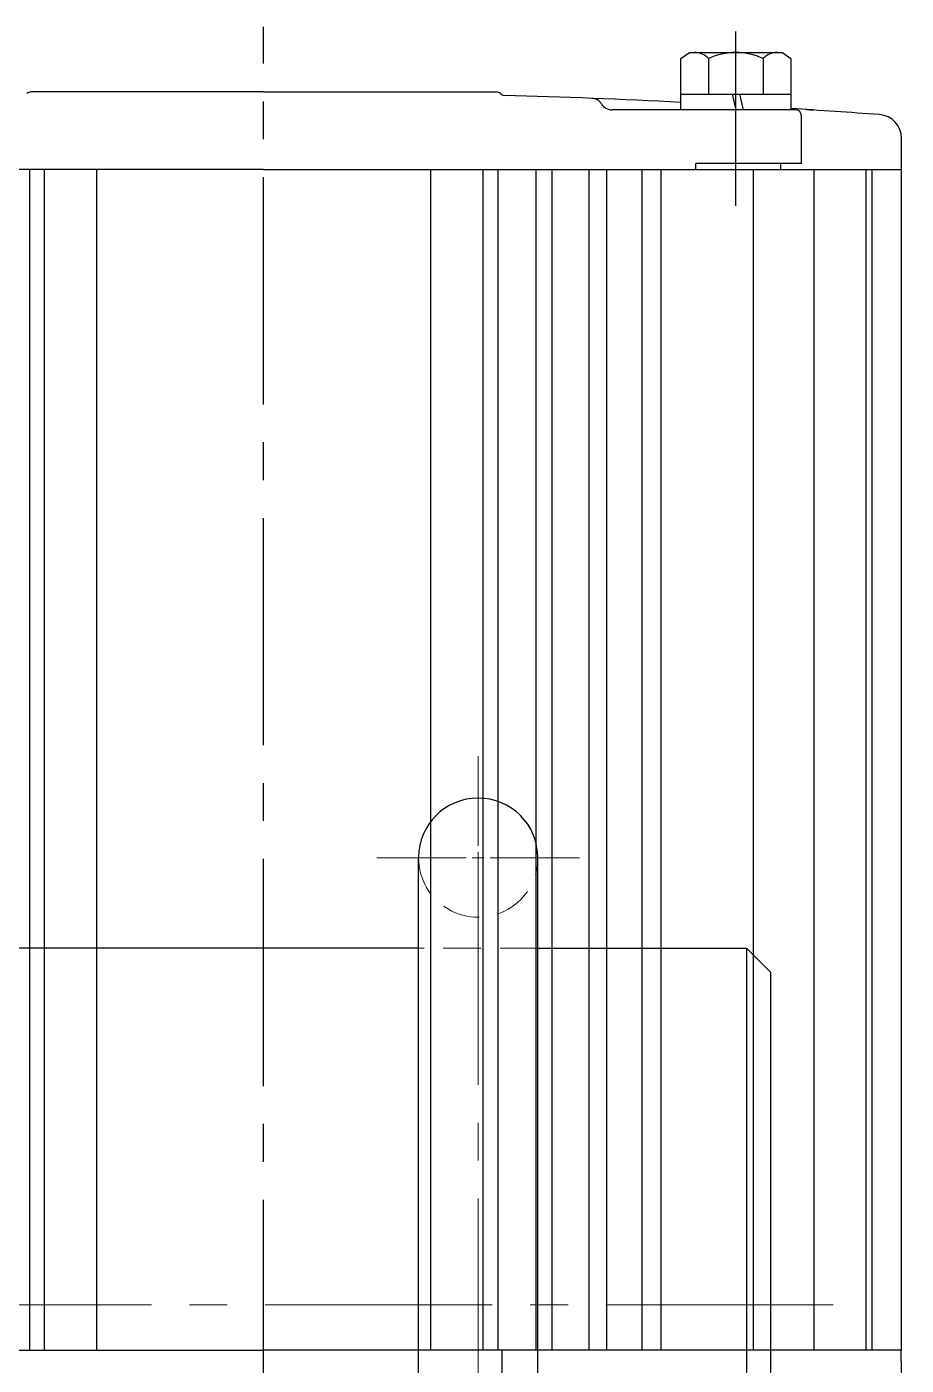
# Model space of a CAD drawing. Header units: millimetres. Extents: x 0 to 51411, y 0 to 16902.
# Drawn here: x 5781.6 to 5855.4, y 12132.4 to 12244.6 of the extents above; entities that cross this region are included whole.
import ezdxf

# ---------------------------------------------------------------- set-up
doc = ezdxf.new("R2010")
doc.units = ezdxf.units.MM
doc.linetypes.add('CENTER2', pattern=[28.575, 19.05, -3.175, 3.175, -3.175])
doc.linetypes.add('HIDDEN2', pattern=[4.7625, 3.175, -1.5875])
for name, color, linetype, lineweight in [('01_外形線', 7, 'Continuous', 25), ('03_かくれ線', 6, 'HIDDEN2', 13), ('04_中心線', 1, 'CENTER2', 9)]:
    doc.layers.add(name, color=color, linetype=linetype, lineweight=lineweight)

# ---------------------------------------------------------------- blocks, each defined once
blk = doc.blocks.new('*U843')
at = {"layer": '04_中心線', "color": 0, "linetype": 'CENTER2', "transparency": 16777216}
for p, q in [((0, 1), (0, 8.5)), ((-8.5, 0), (-1, 0)), ((1, 0), (8.5, 0)), ((0, -8.5), (0, -1))]:
    blk.add_line(p, q, dxfattribs=at)
at = {"layer": '04_中心線', "color": 0, "linetype": 'Continuous', "transparency": 16777216}
for p, q in [((-0.5, 0), (0.5, 0)), ((0, -0.5), (0, 0.5))]:
    blk.add_line(p, q, dxfattribs=at)
blk = doc.blocks.new('GM-SHYF-RH 0.1kW、1／144、200V、60Hza_1_1')
at = {"color": 0}
for p, q in [((-215, 40.5), (-217.6, 40.5)), ((-116, 40.5), (-215, 40.5)), ((-215, -13), (-215, 40.5)), ((-90.95, 40.88), (-116, 40.45)), ((-116, 40.5), (-116, -13)), ((-215, 38), (-116, 38)), ((-215, 37.5), (-116, 37.5)), ((-215, 33.13), (-116, 33.13)), ((-220, 31.6), (-220, 16.2)), ((-215.5, 32.1), (-219.5, 32.1)), ((-215.5, 32.1), (-215.5, 23.25)), ((-224.8, 30.5), (-224.3, 31.2)), ((-224.8, 22.7), (-224.8, 30.5)), ((-224.3, 31.2), (-220, 31.2)), ((-221.3, 22), (-221.3, 31.2)), ((-220, 31.2), (-220, 22)), ((-215.5, 30.34), (-215, 30.34)), ((-224.3, 28.9), (-221.3, 28.9)), ((-221.3, 26.9), (-220, 27.2)), ((-215, 28.04), (-116, 28.04)), ((-221.3, 26.3), (-220, 26.6)), ((-224.3, 24.3), (-221.3, 24.3)), ((-224.3, 22), (-224.8, 22.7)), ((-215, 23.25), (-215.5, 23.25)), ((-220, 22), (-224.3, 22)), ((-215, 20.3), (-116, 20.3)), ((-215, 18.71), (-116, 18.71)), ((-215, 15.76), (-116, 15.76)), ((-215, 14.28), (-116, 14.28)), ((-215, 11.18), (-116, 11.18)), ((-215, 9.84), (-116, 9.84)), ((-111, 7), (-116, 7)), ((-221.5, -13), (-221.5, 6.5)), ((-215, 6.63), (-116, 6.63)), ((-215, 5.39), (-116, 5.39)), ((-215, 1), (-116, 1)), ((-221.5, -13), (-221.5, -32.5)), ((-215, -13), (-215, -66.5)), ((-116, -66.5), (-116, -13)), ((-215, -27), (-116, -27)), ((-215, -31.39), (-116, -31.39)), ((-215, -32.63), (-116, -32.63))]:
    blk.add_line(p, q, dxfattribs=at)
at = {"color": 0, "linetype": 'CENTER2'}
for p, q in [((-211.94, 26.6), (-226.57, 26.6)), ((-81, -13), (-226.96, -13))]:
    blk.add_line(p, q, dxfattribs=at)
at = {"color": 0}
for centre, radius, start, end in [((-217.6, 38.5), 2, 90, 175.7687), ((478.5, -13), 700, 175.76874, 176.37994), ((-230, 33.13), 10, 356.275, 0), ((-219.5, 31.6), 0.5, 90, 180), ((-223.23, 30.05), 1.57, 179.9997, 227.0997), ((-219.26, 26.6), 5.54, 155.4702, 204.5292), ((-223.23, 23.15), 1.57, 132.8997, 179.9997), ((478.5, -13), 700, 177.13418, 178.34709), ((-221, 16.2), 1, 301.359, 0), ((-219.96, 14.49), 1, 121.359, 177.746), ((-221, 6.5), 0.5, 135.1151, 180), ((-221.71, 7.21), 0.5, 315.1151, 358.3471), ((-221, -32.5), 0.5, 180, 224.8849)]:
    blk.add_arc(centre, radius, start, end, dxfattribs=at)

msp = doc.modelspace()

# ---------------------------------------------------------------- linework, layer by layer
at = {"layer": '01_外形線'}
for p, q in [((5814.467, 12067.74), (5814.467, 12174.94)), ((5824.467, 12067.74), (5824.467, 12174.94)), ((5814.467, 12167.34), (5529.467, 12167.34)), ((5824.467, 12167.34), (5841.967, 12167.34)), ((5841.967, 12167.34), (5843.967, 12165.34)), ((5841.967, 12167.34), (5841.967, 12107.54)), ((5843.967, 12165.34), (5843.967, 12109.54))]:
    msp.add_line(p, q, dxfattribs=at)
msp.add_arc((5819.467, 12174.94), 5, 0.00123, 179.99882, dxfattribs=at)
at = {"layer": '03_かくれ線'}
msp.add_line((5824.467, 12167.34), (5814.467, 12167.34), dxfattribs=at)
msp.add_arc((5819.467, 12174.94), 5, 180.00003, 0.00123, dxfattribs=at)
at = {"layer": '04_中心線'}
for p, q in [((5819.467, 12174.94), (5819.467, 12014.888)), ((5849.222, 12137.44), (3338.712, 12137.44))]:
    msp.add_line(p, q, dxfattribs=at)

# ---------------------------------------------------------------- block references
at = {"color": 4, "rotation": 270.0000000000001}
msp.add_blockref('GM-SHYF-RH 0.1kW、1／144、200V、60Hza_1_1', (5814.467, 12017.64), dxfattribs=at)
at = {"layer": '04_中心線', "linetype": 'CENTER2'}
msp.add_blockref('*U843', (5819.467, 12174.94), dxfattribs=at)

doc.saveas('drawing.dxf')
